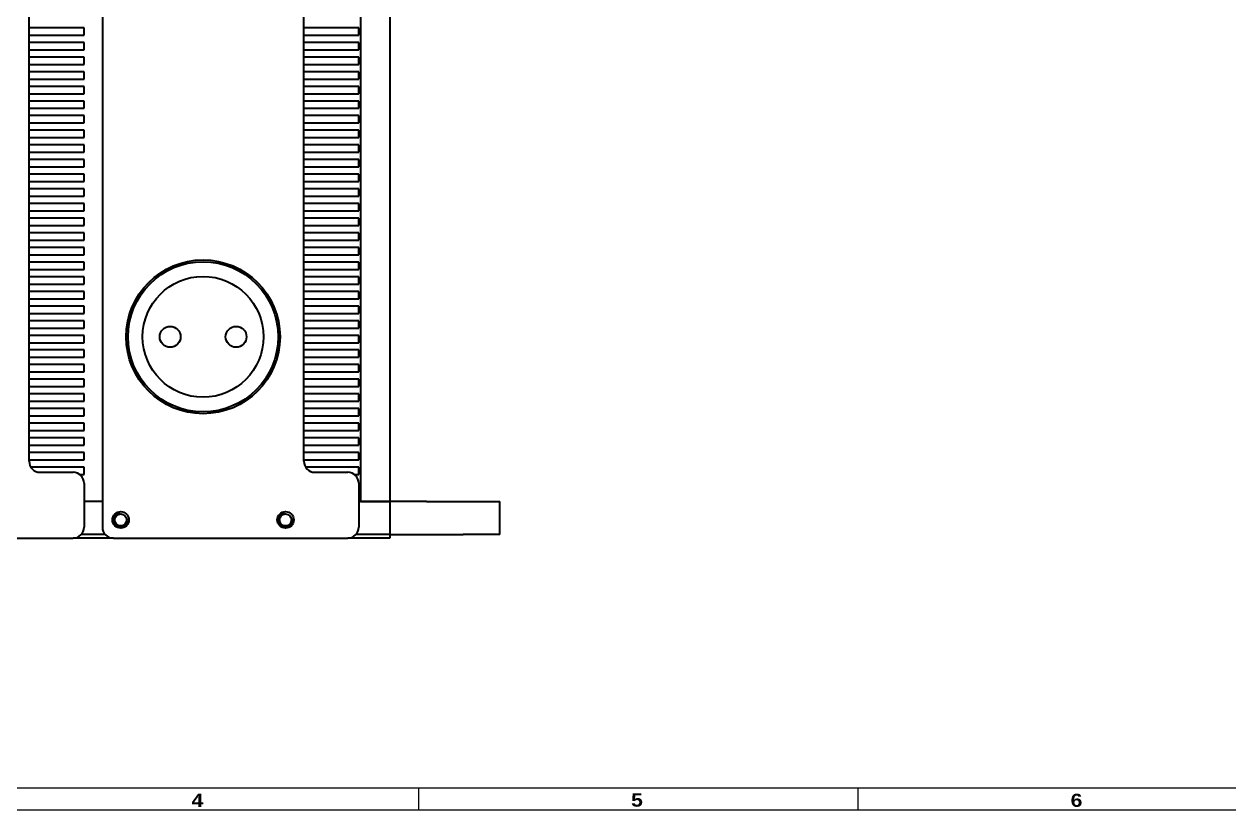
# Model space of a CAD drawing. Header units: millimetres. Extents: x 12 to 1415, y 12 to 997.
# Drawn here: x 374.7 to 703.6, y 11.9 to 226.5 of the extents above; entities that cross this region are included whole.
import ezdxf

# ---------------------------------------------------------------- set-up
doc = ezdxf.new("R2010")
doc.units = ezdxf.units.MM
doc.header["$LTSCALE"] = 1.2
doc.layers.get('0').update_dxf_attribs({"lineweight": 25})
for name, color, linetype, lineweight in [('Default', 7, 'Continuous', 25), ('가시적인 것(ISO)', 7, 'Continuous', 40), ('가시적인 좁은 것(ISO)', 7, 'Continuous', 35)]:
    doc.layers.add(name, color=color, linetype=linetype, lineweight=lineweight)
doc.styles.get("Standard").update_dxf_attribs({"font": 'txt.shx'})

# ---------------------------------------------------------------- blocks, each defined once
blk = doc.blocks.new('경계 A0_테크윈승압기_도면경계')
at = {"layer": 'Default', "color": 7, "linetype": 'Continuous'}
for p, q in [((34.95, 14.9), (1173.95, 14.9)), ((401.95, 14.9), (401.95, 9.9)), ((501.95, 14.9), (501.95, 9.9)), ((9.95, 9.9), (1178.95, 9.9))]:
    blk.add_line(p, q, dxfattribs=at)
at = {"layer": 'Default', "color": 7, "char_height": 3, "attachment_point": 1, "line_spacing_factor": 0.498}
for s, insert in [('\\f돋움체|b0|i0;\\H3.0000;{\\fArial Black|b0|i0;\\H3.0000;\\fArial Black|b0|i0;\\H3.0000;\\fArial Black|b0|i0;\\H3.0000;4}', (350.34, 13.59)), ('\\f돋움체|b0|i0;\\H3.0000;{\\fArial Black|b0|i0;\\H3.0000;\\fArial Black|b0|i0;\\H3.0000;\\fArial Black|b0|i0;\\H3.0000;5}', (450.34, 13.64)), ('\\f돋움체|b0|i0;\\H3.0000;{\\fArial Black|b0|i0;\\H3.0000;\\fArial Black|b0|i0;\\H3.0000;\\fArial Black|b0|i0;\\H3.0000;6}', (550.34, 13.59))]:
    blk.add_mtext(s, dxfattribs=dict(at, insert=insert))

msp = doc.modelspace()

# ---------------------------------------------------------------- linework, layer by layer
at = {"layer": '가시적인 것(ISO)'}
for p, q in [((396.06, 487.88), (396.06, 89.08)), ((466.56, 481.88), (466.56, 96.08)), ((474.56, 481.88), (474.56, 96.08)), ((376.06, 107.08), (376.06, 464.88)), ((451.06, 107.08), (451.06, 464.88)), ((391.06, 225.48), (376.06, 225.48)), ((391.06, 223.48), (391.06, 225.48)), ((466.06, 225.48), (451.06, 225.48)), ((466.06, 223.48), (466.06, 225.48)), ((376.06, 223.48), (391.06, 223.48)), ((391.06, 221.48), (376.06, 221.48)), ((391.06, 219.48), (391.06, 221.48)), ((451.06, 223.48), (466.06, 223.48)), ((466.06, 221.48), (451.06, 221.48)), ((466.06, 219.48), (466.06, 221.48)), ((376.06, 219.48), (391.06, 219.48)), ((391.06, 217.48), (376.06, 217.48)), ((391.06, 215.48), (391.06, 217.48)), ((451.06, 219.48), (466.06, 219.48)), ((466.06, 217.48), (451.06, 217.48)), ((466.06, 215.48), (466.06, 217.48)), ((376.06, 215.48), (391.06, 215.48)), ((451.06, 215.48), (466.06, 215.48)), ((391.06, 213.48), (376.06, 213.48)), ((376.06, 211.48), (391.06, 211.48)), ((391.06, 211.48), (391.06, 213.48)), ((466.06, 213.48), (451.06, 213.48)), ((451.06, 211.48), (466.06, 211.48)), ((466.06, 211.48), (466.06, 213.48)), ((391.06, 209.48), (376.06, 209.48)), ((376.06, 207.48), (391.06, 207.48)), ((391.06, 207.48), (391.06, 209.48)), ((466.06, 209.48), (451.06, 209.48)), ((451.06, 207.48), (466.06, 207.48)), ((466.06, 207.48), (466.06, 209.48)), ((391.06, 205.48), (376.06, 205.48)), ((391.06, 203.48), (391.06, 205.48)), ((466.06, 205.48), (451.06, 205.48)), ((466.06, 203.48), (466.06, 205.48)), ((376.06, 203.48), (391.06, 203.48)), ((391.06, 201.48), (376.06, 201.48)), ((391.06, 199.48), (391.06, 201.48)), ((451.06, 203.48), (466.06, 203.48)), ((466.06, 201.48), (451.06, 201.48)), ((466.06, 199.48), (466.06, 201.48)), ((376.06, 199.48), (391.06, 199.48)), ((391.06, 197.48), (376.06, 197.48)), ((391.06, 195.48), (391.06, 197.48)), ((451.06, 199.48), (466.06, 199.48)), ((466.06, 197.48), (451.06, 197.48)), ((466.06, 195.48), (466.06, 197.48)), ((376.06, 195.48), (391.06, 195.48)), ((451.06, 195.48), (466.06, 195.48)), ((391.06, 193.48), (376.06, 193.48)), ((376.06, 191.48), (391.06, 191.48)), ((391.06, 191.48), (391.06, 193.48)), ((466.06, 193.48), (451.06, 193.48)), ((451.06, 191.48), (466.06, 191.48)), ((466.06, 191.48), (466.06, 193.48)), ((391.06, 189.48), (376.06, 189.48)), ((391.06, 187.48), (391.06, 189.48)), ((466.06, 189.48), (451.06, 189.48)), ((466.06, 187.48), (466.06, 189.48)), ((376.06, 187.48), (391.06, 187.48)), ((391.06, 185.48), (376.06, 185.48)), ((391.06, 183.48), (391.06, 185.48)), ((451.06, 187.48), (466.06, 187.48)), ((466.06, 185.48), (451.06, 185.48)), ((466.06, 183.48), (466.06, 185.48)), ((376.06, 183.48), (391.06, 183.48)), ((391.06, 181.48), (376.06, 181.48)), ((391.06, 179.48), (391.06, 181.48)), ((451.06, 183.48), (466.06, 183.48)), ((466.06, 181.48), (451.06, 181.48)), ((466.06, 179.48), (466.06, 181.48)), ((376.06, 179.48), (391.06, 179.48)), ((451.06, 179.48), (466.06, 179.48)), ((391.06, 177.48), (376.06, 177.48)), ((376.06, 175.48), (391.06, 175.48)), ((391.06, 175.48), (391.06, 177.48)), ((466.06, 177.48), (451.06, 177.48)), ((451.06, 175.48), (466.06, 175.48)), ((466.06, 175.48), (466.06, 177.48)), ((391.06, 173.48), (376.06, 173.48)), ((376.06, 171.48), (391.06, 171.48)), ((391.06, 171.48), (391.06, 173.48)), ((466.06, 173.48), (451.06, 173.48)), ((451.06, 171.48), (466.06, 171.48)), ((466.06, 171.48), (466.06, 173.48)), ((391.06, 169.48), (376.06, 169.48)), ((391.06, 167.48), (391.06, 169.48)), ((466.06, 169.48), (451.06, 169.48)), ((466.06, 167.48), (466.06, 169.48)), ((376.06, 167.48), (391.06, 167.48)), ((391.06, 165.48), (376.06, 165.48)), ((391.06, 163.48), (391.06, 165.48)), ((451.06, 167.48), (466.06, 167.48)), ((466.06, 165.48), (451.06, 165.48)), ((466.06, 163.48), (466.06, 165.48)), ((376.06, 163.48), (391.06, 163.48)), ((391.06, 161.48), (376.06, 161.48)), ((391.06, 159.48), (391.06, 161.48)), ((451.06, 163.48), (466.06, 163.48)), ((466.06, 161.48), (451.06, 161.48)), ((466.06, 159.48), (466.06, 161.48)), ((376.06, 159.48), (391.06, 159.48)), ((451.06, 159.48), (466.06, 159.48)), ((391.06, 157.48), (376.06, 157.48)), ((376.06, 155.48), (391.06, 155.48)), ((391.06, 155.48), (391.06, 157.48)), ((466.06, 157.48), (451.06, 157.48)), ((451.06, 155.48), (466.06, 155.48)), ((466.06, 155.48), (466.06, 157.48)), ((391.06, 153.48), (376.06, 153.48)), ((376.06, 151.48), (391.06, 151.48)), ((391.06, 151.48), (391.06, 153.48)), ((466.06, 153.48), (451.06, 153.48)), ((451.06, 151.48), (466.06, 151.48)), ((466.06, 151.48), (466.06, 153.48)), ((391.06, 149.48), (376.06, 149.48)), ((391.06, 147.48), (391.06, 149.48)), ((466.06, 149.48), (451.06, 149.48)), ((466.06, 147.48), (466.06, 149.48)), ((376.06, 147.48), (391.06, 147.48)), ((391.06, 145.48), (376.06, 145.48)), ((391.06, 143.48), (391.06, 145.48)), ((451.06, 147.48), (466.06, 147.48)), ((466.06, 145.48), (451.06, 145.48)), ((466.06, 143.48), (466.06, 145.48)), ((376.06, 143.48), (391.06, 143.48)), ((391.06, 141.48), (376.06, 141.48)), ((391.06, 139.48), (391.06, 141.48)), ((451.06, 143.48), (466.06, 143.48)), ((466.06, 141.48), (451.06, 141.48)), ((466.06, 139.48), (466.06, 141.48)), ((376.06, 139.48), (391.06, 139.48)), ((451.06, 139.48), (466.06, 139.48)), ((391.06, 137.48), (376.06, 137.48)), ((376.06, 135.48), (391.06, 135.48)), ((391.06, 135.48), (391.06, 137.48)), ((466.06, 137.48), (451.06, 137.48)), ((451.06, 135.48), (466.06, 135.48)), ((466.06, 135.48), (466.06, 137.48)), ((391.06, 133.48), (376.06, 133.48)), ((391.06, 131.48), (391.06, 133.48)), ((466.06, 133.48), (451.06, 133.48)), ((466.06, 131.48), (466.06, 133.48)), ((376.06, 131.48), (391.06, 131.48)), ((391.06, 129.48), (376.06, 129.48)), ((391.06, 127.48), (391.06, 129.48)), ((451.06, 131.48), (466.06, 131.48)), ((466.06, 129.48), (451.06, 129.48)), ((466.06, 127.48), (466.06, 129.48)), ((376.06, 127.48), (391.06, 127.48)), ((391.06, 125.48), (376.06, 125.48)), ((391.06, 123.48), (391.06, 125.48)), ((451.06, 127.48), (466.06, 127.48)), ((466.06, 125.48), (451.06, 125.48)), ((466.06, 123.48), (466.06, 125.48)), ((376.06, 123.48), (391.06, 123.48)), ((451.06, 123.48), (466.06, 123.48)), ((391.06, 121.48), (376.06, 121.48)), ((376.06, 119.48), (391.06, 119.48)), ((391.06, 119.48), (391.06, 121.48)), ((466.06, 121.48), (451.06, 121.48)), ((451.06, 119.48), (466.06, 119.48)), ((466.06, 119.48), (466.06, 121.48)), ((391.06, 117.48), (376.06, 117.48)), ((376.06, 115.48), (391.06, 115.48)), ((391.06, 115.48), (391.06, 117.48)), ((466.06, 117.48), (451.06, 117.48)), ((451.06, 115.48), (466.06, 115.48)), ((466.06, 115.48), (466.06, 117.48)), ((391.06, 113.48), (376.06, 113.48)), ((391.06, 111.48), (391.06, 113.48)), ((466.06, 113.48), (451.06, 113.48)), ((466.06, 111.48), (466.06, 113.48)), ((376.06, 111.48), (391.06, 111.48)), ((391.06, 109.48), (376.06, 109.48)), ((391.06, 107.48), (391.06, 109.48)), ((451.06, 111.48), (466.06, 111.48)), ((466.06, 109.48), (451.06, 109.48)), ((466.06, 107.48), (466.06, 109.48)), ((376.06, 107.48), (391.06, 107.48)), ((391.06, 105.48), (376.53, 105.48)), ((391.06, 103.48), (391.06, 105.48)), ((451.06, 107.48), (466.06, 107.48)), ((466.06, 105.48), (451.53, 105.48)), ((466.06, 103.48), (466.06, 105.48)), ((379.06, 104.08), (388.06, 104.08)), ((389.86, 103.48), (391.06, 103.48)), ((454.06, 104.08), (463.06, 104.08)), ((464.86, 103.48), (466.06, 103.48)), ((391.06, 101.08), (391.06, 89.08)), ((466.06, 101.08), (466.06, 89.08)), ((396.06, 96.08), (391.06, 96.08)), ((474.56, 96.08), (466.06, 96.08)), ((466.56, 96.08), (474.56, 96.08)), ((484.56, 96.08), (474.56, 96.08)), ((474.56, 96.08), (474.56, 87.08)), ((484.56, 96.08), (494.56, 96.08)), ((494.56, 96.08), (504.56, 96.08)), ((504.56, 87.08), (504.56, 96.08)), ((324.06, 86.08), (388.06, 86.08)), ((399.06, 86.08), (388.06, 86.08)), ((396.83, 87.08), (390.3, 87.08)), ((399.06, 86.08), (463.06, 86.08)), ((474.56, 86.08), (463.06, 86.08)), ((474.56, 87.08), (465.3, 87.08)), ((474.56, 87.08), (474.56, 86.08)), ((474.56, 87.08), (484.56, 87.08)), ((484.56, 87.08), (494.56, 87.08)), ((504.56, 87.08), (494.56, 87.08))]:
    msp.add_line(p, q, dxfattribs=at)
for centre, radius in [((423.56, 141.08), 21), ((423.56, 141.08), 20.5), ((423.56, 141.08), 16.5), ((414.56, 141.08), 2.85), ((432.56, 141.08), 2.85), ((401.06, 91.08), 2.25), ((401.06, 91.08), 1.62), ((446.06, 91.08), 2.25), ((446.06, 91.08), 1.62)]:
    msp.add_circle(centre, radius, dxfattribs=at)
for centre, start, end in [((379.06, 107.08), 180, 270), ((454.06, 107.08), 180, 270), ((388.06, 101.08), 0, 90), ((463.06, 101.08), 0, 90), ((388.06, 89.08), 270, 0), ((399.06, 89.08), 180, 270), ((463.06, 89.08), 270, 0)]:
    msp.add_arc(centre, 3, start, end, dxfattribs=at)
at = {"layer": '가시적인 좁은 것(ISO)'}
for centre in [(401.06, 91.08), (446.06, 91.08)]:
    msp.add_arc(centre, 2, 100, 10, dxfattribs=at)

# ---------------------------------------------------------------- block references
at = {"xscale": 1.2, "yscale": 1.2, "zscale": 1.2}
msp.add_blockref('경계 A0_테크윈승압기_도면경계', (0, 0), dxfattribs=at)

doc.saveas('drawing.dxf')
